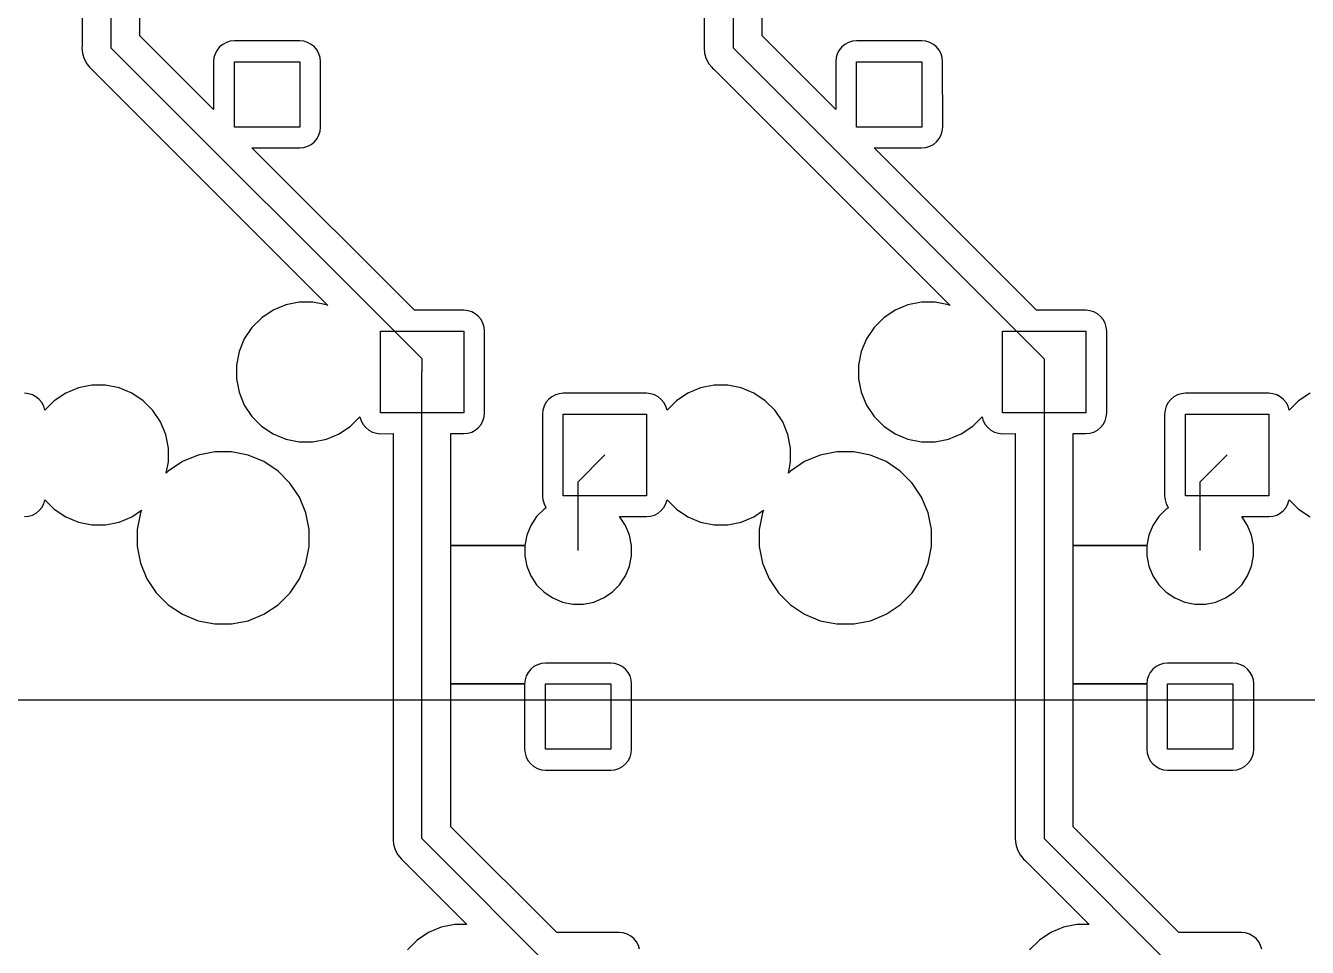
# Model space of a CAD drawing. Extents: x -29462 to 42578, y -23213 to 32194.
# Drawn here: x 14922 to 19283, y -16245 to -13109 of the extents above; entities that cross this region are included whole.
import ezdxf

# ---------------------------------------------------------------- set-up
doc = ezdxf.new("R2010")
doc.units = 0

msp = doc.modelspace()

# ---------------------------------------------------------------- linework, layer by layer
at = {"layer": 'Layer 1'}
for p, q in [((15212.6, -12170.7), (15212.6, -13184.1)), ((17329.3, -12170.7), (17329.3, -13184.1)), ((15114.4, -12380.5), (15114.4, -13179.4)), ((17231.1, -12380.5), (17231.1, -13179.4)), ((15311.072, -13143.572), (15311.1, -12760.6)), ((17427.772, -13143.572), (17427.8, -12760.6)), ((15561.6, -13394.1), (15311.072, -13143.572)), ((15605.3784, -13166.29044), (15593.13, -13172.83799)), ((15618.6711, -13162.25467), (15605.3784, -13166.29044)), ((15632.5, -13160.9), (15618.6711, -13162.25467)), ((15854.77756, -13160.90576), (15632.5, -13160.9)), ((15868.63466, -13162.26043), (15854.77756, -13160.90576)), ((15881.92736, -13166.2962), (15868.63466, -13162.26043)), ((15894.17576, -13172.84375), (15881.92736, -13166.2962)), ((17678.3, -13394.1), (17427.772, -13143.572)), ((17722.0784, -13166.29044), (17709.83, -13172.83799)), ((17735.3711, -13162.25467), (17722.0784, -13166.29044)), ((17749.2, -13160.9), (17735.3711, -13162.25467)), ((17971.37756, -13160.90576), (17749.2, -13160.9)), ((17985.23466, -13162.26043), (17971.37756, -13160.90576)), ((17998.52736, -13166.2962), (17985.23466, -13162.26043)), ((18010.77576, -13172.84375), (17998.52736, -13166.2962)), ((15114.4, -13179.4), (15113.920223, -13184.226)), ((15113.920223, -13184.226), (15115.839333, -13203.5018)), ((15115.839333, -13203.5018), (15121.455553, -13222.0438)), ((15212.6, -13184.1), (16270.93, -14242.43)), ((15567.02442, -13204.67264), (15562.98865, -13217.96534)), ((15573.57197, -13192.39594), (15567.02442, -13204.67264)), ((15582.3773, -13181.67154), (15573.57197, -13192.39594)), ((15593.13, -13172.83799), (15582.3773, -13181.67154)), ((15904.92846, -13181.6773), (15894.17576, -13172.84375)), ((15913.73379, -13192.4017), (15904.92846, -13181.6773)), ((15920.28134, -13204.6784), (15913.73379, -13192.4017)), ((15924.31711, -13217.9711), (15920.28134, -13204.6784)), ((17231.1, -13179.4), (17230.620223, -13184.226)), ((17230.620223, -13184.226), (17232.539333, -13203.5018)), ((17232.539333, -13203.5018), (17238.155553, -13222.0438)), ((17329.3, -13184.1), (18387.63, -14242.43)), ((17683.72442, -13204.67264), (17679.68865, -13217.96534)), ((17690.27197, -13192.39594), (17683.72442, -13204.67264)), ((17699.0773, -13181.67154), (17690.27197, -13192.39594)), ((17709.83, -13172.83799), (17699.0773, -13181.67154)), ((18021.52846, -13181.6773), (18010.77576, -13172.84375)), ((18030.33379, -13192.4017), (18021.52846, -13181.6773)), ((18036.88134, -13204.6784), (18030.33379, -13192.4017)), ((18040.91711, -13217.9711), (18036.88134, -13204.6784)), ((15121.455553, -13222.0438), (15130.571323, -13239.1182)), ((15130.571323, -13239.1182), (15139.799983, -13250.3506)), ((15139.799983, -13250.3506), (15139.8, -13250.4)), ((15139.8, -13250.4), (15142.87622, -13254.15355)), ((15142.87622, -13254.15355), (15146.62977, -13257.22977)), ((15561.60576, -13231.79424), (15561.6, -13394.1)), ((15562.98865, -13217.96534), (15561.60576, -13231.79424)), ((15632.5, -13454), (15632.5, -13231.8)), ((15632.5, -13231.8), (15854.8, -13231.8)), ((15854.8, -13231.8), (15854.8, -13454)), ((15925.7, -13231.8), (15924.31711, -13217.9711)), ((15925.72244, -13454.00576), (15925.7, -13231.8)), ((17238.155553, -13222.0438), (17247.271323, -13239.1182)), ((17247.271323, -13239.1182), (17256.499983, -13250.3506)), ((17256.499983, -13250.3506), (17256.5, -13250.4)), ((17256.5, -13250.4), (17259.57622, -13254.15355)), ((17259.57622, -13254.15355), (17263.32977, -13257.22977)), ((17678.30576, -13231.79424), (17678.3, -13394.1)), ((17679.68865, -13217.96534), (17678.30576, -13231.79424)), ((17749.2, -13454), (17749.2, -13231.8)), ((17749.2, -13231.8), (17971.4, -13231.8)), ((17971.4, -13231.8), (17971.4, -13454)), ((18042.3, -13231.8), (18040.91711, -13217.9711)), ((18042.32244, -13454.00576), (18042.3, -13231.8)), ((15146.62977, -13257.22977), (15950.70877, -14061.30877)), ((17263.32977, -13257.22977), (18067.40877, -14061.30877)), ((15854.8, -13454), (15632.5, -13454)), ((15920.30378, -13481.12736), (15924.33955, -13467.83466)), ((15924.33955, -13467.83466), (15925.72244, -13454.00576)), ((17971.4, -13454), (17749.2, -13454)), ((18036.90378, -13481.12736), (18040.93955, -13467.83466)), ((18040.93955, -13467.83466), (18042.32244, -13454.00576)), ((15881.9498, -13519.50956), (15894.1982, -13512.96201)), ((15894.1982, -13512.96201), (15904.9509, -13504.12846)), ((15904.9509, -13504.12846), (15913.75623, -13493.40406)), ((15913.75623, -13493.40406), (15920.30378, -13481.12736)), ((17998.5498, -13519.50956), (18010.7982, -13512.96201)), ((18010.7982, -13512.96201), (18021.5509, -13504.12846)), ((18021.5509, -13504.12846), (18030.35623, -13493.40406)), ((18030.35623, -13493.40406), (18036.90378, -13481.12736)), ((15692.453, -13524.953), (15854.8, -13524.9)), ((16245.1, -14077.6), (15692.453, -13524.953)), ((15854.8, -13524.9), (15868.6571, -13523.54533)), ((15868.6571, -13523.54533), (15881.9498, -13519.50956)), ((17809.153, -13524.953), (17971.4, -13524.9)), ((18361.8, -14077.6), (17809.153, -13524.953)), ((17971.4, -13524.9), (17985.2571, -13523.54533)), ((17985.2571, -13523.54533), (17998.5498, -13519.50956)), ((15764.3154, -14077.10867), (15725.4534, -14103.04487)), ((15807.4671, -14059.21577), (15764.3154, -14077.10867)), ((15853.3, -14050.1), (15807.4671, -14059.21577)), ((15899.99343, -14050.161), (15853.3, -14050.1)), ((15945.82633, -14059.27677), (15899.99343, -14050.161)), ((15950.70877, -14061.30877), (15945.82633, -14059.27677)), ((16412.80576, -14077.60576), (16245.1, -14077.6)), ((16426.63466, -14078.96043), (16412.80576, -14077.60576)), ((16439.92736, -14082.9962), (16426.63466, -14078.96043)), ((16452.20406, -14089.54375), (16439.92736, -14082.9962)), ((17880.9154, -14077.10867), (17842.0534, -14103.04487)), ((17924.0671, -14059.21577), (17880.9154, -14077.10867)), ((17969.9, -14050.1), (17924.0671, -14059.21577)), ((18016.69343, -14050.161), (17969.9, -14050.1)), ((18062.52633, -14059.27677), (18016.69343, -14050.161)), ((18067.40877, -14061.30877), (18062.52633, -14059.27677)), ((18529.40576, -14077.60576), (18361.8, -14077.6)), ((18543.23466, -14078.96043), (18529.40576, -14077.60576)), ((18556.52736, -14082.9962), (18543.23466, -14078.96043)), ((18568.80406, -14089.54375), (18556.52736, -14082.9962)), ((15725.4534, -14103.04487), (15692.4052, -14136.09307)), ((16462.92846, -14098.3773), (16452.20406, -14089.54375)), ((16471.76201, -14109.13), (16462.92846, -14098.3773)), ((16478.30956, -14121.3784), (16471.76201, -14109.13)), ((16482.34533, -14134.6711), (16478.30956, -14121.3784)), ((17842.0534, -14103.04487), (17809.0052, -14136.09307)), ((18579.52846, -14098.3773), (18568.80406, -14089.54375)), ((18588.36201, -14109.13), (18579.52846, -14098.3773)), ((18594.90956, -14121.3784), (18588.36201, -14109.13)), ((18598.94533, -14134.6711), (18594.90956, -14121.3784)), ((15692.4052, -14136.09307), (15666.4408, -14174.95507)), ((16129.4, -14426.2), (16129.4, -14148.5)), ((16129.4, -14148.5), (16412.8, -14148.5)), ((16412.8, -14148.5), (16412.8, -14426.2)), ((16483.7, -14148.5), (16482.34533, -14134.6711)), ((16483.69424, -14426.20576), (16483.7, -14148.5)), ((17809.0052, -14136.09307), (17783.0408, -14174.95507)), ((18246.1, -14426.2), (18246.1, -14148.5)), ((18246.1, -14148.5), (18529.4, -14148.5)), ((18529.4, -14148.5), (18529.4, -14426.2)), ((18600.3, -14148.5), (18598.94533, -14134.6711)), ((18600.29424, -14426.20576), (18600.3, -14148.5)), ((15666.4408, -14174.95507), (15648.5761, -14218.13507)), ((17783.0408, -14174.95507), (17765.1761, -14218.13507)), ((15648.5761, -14218.13507), (15639.46033, -14263.96797)), ((16270.9, -14242.5), (16270.9, -14287.3)), ((17765.1761, -14218.13507), (17756.06033, -14263.96797)), ((18387.6, -14242.5), (18387.6, -14287.3)), ((15639.46033, -14263.96797), (15639.4, -14310.7)), ((16270.9, -15874.8), (16270.9, -14287.3)), ((17756.06033, -14263.96797), (17756.1, -14310.7)), ((18387.6, -14287.3), (18387.6, -15874.8)), ((15101.8671, -14341.51577), (15058.7154, -14359.40867)), ((15147.7, -14332.4), (15101.8671, -14341.51577)), ((15194.43213, -14332.33203), (15147.7, -14332.4)), ((15240.26503, -14341.4478), (15194.43213, -14332.33203)), ((15283.44503, -14359.3407), (15240.26503, -14341.4478)), ((15639.4, -14310.7), (15648.51577, -14356.5329)), ((17218.5671, -14341.51577), (17175.4154, -14359.40867)), ((17264.4, -14332.4), (17218.5671, -14341.51577)), ((17311.13213, -14332.33203), (17264.4, -14332.4)), ((17356.96503, -14341.4478), (17311.13213, -14332.33203)), ((17400.14503, -14359.3407), (17356.96503, -14341.4478)), ((17756.1, -14310.7), (17765.21577, -14356.5329)), ((14932.110506, -14361.186645), (14918.281606, -14359.831975)), ((14945.431406, -14365.222415), (14932.110506, -14361.186645)), ((14957.679806, -14371.769965), (14945.431406, -14365.222415)), ((14968.432506, -14380.603515), (14957.679806, -14371.769965)), ((14977.237836, -14391.356215), (14968.432506, -14380.603515)), ((15019.8534, -14385.34487), (14987.8776, -14417.34887)), ((15058.7154, -14359.40867), (15019.8534, -14385.34487)), ((15322.27873, -14385.2769), (15283.44503, -14359.3407)), ((15355.32693, -14418.3251), (15322.27873, -14385.2769)), ((15648.51577, -14356.5329), (15666.38047, -14399.7129)), ((16701.5773, -14380.57154), (16692.74375, -14391.32424)), ((16712.3017, -14371.73799), (16701.5773, -14380.57154)), ((16724.5784, -14365.19044), (16712.3017, -14371.73799)), ((16737.8711, -14361.15467), (16724.5784, -14365.19044)), ((16751.7, -14359.8), (16737.8711, -14361.15467)), ((17034.981606, -14359.831975), (16751.7, -14359.8)), ((17048.810506, -14361.186645), (17034.981606, -14359.831975)), ((17062.131406, -14365.222415), (17048.810506, -14361.186645)), ((17074.379806, -14371.769965), (17062.131406, -14365.222415)), ((17085.132506, -14380.603515), (17074.379806, -14371.769965)), ((17093.937836, -14391.356215), (17085.132506, -14380.603515)), ((17136.5534, -14385.34487), (17104.5776, -14417.34887)), ((17175.4154, -14359.40867), (17136.5534, -14385.34487)), ((17438.97873, -14385.2769), (17400.14503, -14359.3407)), ((17472.02693, -14418.3251), (17438.97873, -14385.2769)), ((17765.21577, -14356.5329), (17783.08047, -14399.7129)), ((18818.1773, -14380.57154), (18809.34375, -14391.32424)), ((18828.9017, -14371.73799), (18818.1773, -14380.57154)), ((18841.1784, -14365.19044), (18828.9017, -14371.73799)), ((18854.4711, -14361.15467), (18841.1784, -14365.19044)), ((18868.3, -14359.8), (18854.4711, -14361.15467)), ((19151.681606, -14359.831975), (18868.3, -14359.8)), ((19165.510506, -14361.186645), (19151.681606, -14359.831975)), ((19178.831406, -14365.222415), (19165.510506, -14361.186645)), ((19191.079806, -14371.769965), (19178.831406, -14365.222415)), ((19201.832506, -14380.603515), (19191.079806, -14371.769965)), ((19210.637836, -14391.356215), (19201.832506, -14380.603515)), ((19253.2534, -14385.34487), (19221.2776, -14417.34887)), ((19292.1154, -14359.40867), (19253.2534, -14385.34487)), ((14983.785386, -14403.604615), (14977.237836, -14391.356215)), ((14987.821156, -14416.897315), (14983.785386, -14403.604615)), ((14987.8776, -14417.34887), (14987.821156, -14416.897315)), ((15381.29133, -14457.1871), (15355.32693, -14418.3251)), ((15666.38047, -14399.7129), (15692.34487, -14438.5749)), ((16412.8, -14426.2), (16129.4, -14426.2)), ((16482.33957, -14440.03466), (16483.69424, -14426.20576)), ((16680.80576, -14430.69424), (16680.8, -14708.5)), ((16682.16043, -14416.86534), (16680.80576, -14430.69424)), ((16686.1962, -14403.57264), (16682.16043, -14416.86534)), ((16692.74375, -14391.32424), (16686.1962, -14403.57264)), ((16751.7, -14708.5), (16751.7, -14430.7)), ((16751.7, -14430.7), (17035, -14430.7)), ((17035, -14430.7), (17035, -14708.5)), ((17100.485386, -14403.604615), (17093.937836, -14391.356215)), ((17104.521156, -14416.897315), (17100.485386, -14403.604615)), ((17104.5776, -14417.34887), (17104.521156, -14416.897315)), ((17497.99133, -14457.1871), (17472.02693, -14418.3251)), ((17783.08047, -14399.7129), (17809.04487, -14438.5749)), ((18529.4, -14426.2), (18246.1, -14426.2)), ((18598.93957, -14440.03466), (18600.29424, -14426.20576)), ((18797.40576, -14430.69424), (18797.4, -14708.5)), ((18798.76043, -14416.86534), (18797.40576, -14430.69424)), ((18802.7962, -14403.57264), (18798.76043, -14416.86534)), ((18809.34375, -14391.32424), (18802.7962, -14403.57264)), ((18868.3, -14708.5), (18868.3, -14430.7)), ((18868.3, -14430.7), (19151.6, -14430.7)), ((19151.6, -14430.7), (19151.6, -14708.5)), ((19217.185386, -14403.604615), (19210.637836, -14391.356215)), ((19221.221156, -14416.897315), (19217.185386, -14403.604615)), ((19221.2776, -14417.34887), (19221.221156, -14416.897315)), ((15399.18423, -14500.3671), (15381.29133, -14457.1871)), ((15692.34487, -14438.5749), (15725.39307, -14471.5949)), ((15725.39307, -14471.5949), (15764.25507, -14497.5593)), ((15989.0129, -14497.59133), (16027.8466, -14471.62693)), ((16027.8466, -14471.62693), (16059.8224, -14439.65113)), ((16059.8224, -14439.65113), (16059.878844, -14440.102685)), ((16059.878844, -14440.102685), (16063.914614, -14453.395385)), ((16063.914614, -14453.395385), (16070.462164, -14465.643785)), ((16070.462164, -14465.643785), (16079.267494, -14476.396485)), ((16079.267494, -14476.396485), (16090.020194, -14485.201815)), ((16452.1983, -14485.13379), (16462.9227, -14476.32846)), ((16462.9227, -14476.32846), (16471.75625, -14465.57576)), ((16471.75625, -14465.57576), (16478.3038, -14453.32736)), ((16478.3038, -14453.32736), (16482.33957, -14440.03466)), ((17515.88423, -14500.3671), (17497.99133, -14457.1871)), ((17809.04487, -14438.5749), (17842.09307, -14471.5949)), ((17842.09307, -14471.5949), (17880.95507, -14497.5593)), ((18105.7129, -14497.59133), (18144.5466, -14471.62693)), ((18144.5466, -14471.62693), (18176.5224, -14439.65113)), ((18176.5224, -14439.65113), (18176.578844, -14440.102685)), ((18176.578844, -14440.102685), (18180.614614, -14453.395385)), ((18180.614614, -14453.395385), (18187.162164, -14465.643785)), ((18187.162164, -14465.643785), (18195.967494, -14476.396485)), ((18195.967494, -14476.396485), (18206.720194, -14485.201815)), ((18568.7983, -14485.13379), (18579.5227, -14476.32846)), ((18579.5227, -14476.32846), (18588.35625, -14465.57576)), ((18588.35625, -14465.57576), (18594.9038, -14453.32736)), ((18594.9038, -14453.32736), (18598.93957, -14440.03466)), ((15408.3, -14546.2), (15399.18423, -14500.3671)), ((15764.25507, -14497.5593), (15807.40677, -14515.4522)), ((15807.40677, -14515.4522), (15853.23967, -14524.56797)), ((15900, -14524.6), (15945.8329, -14515.48423)), ((15945.8329, -14515.48423), (15989.0129, -14497.59133)), ((16090.020194, -14485.201815), (16102.268594, -14491.777585)), ((16102.268594, -14491.777585), (16115.589494, -14495.813355)), ((16115.589494, -14495.813355), (16129.418394, -14497.168025)), ((16129.418394, -14497.168025), (16172.8, -14497.1)), ((16172.8, -14497.1), (16172.8, -15870)), ((16369.4, -14877.2), (16369.4, -14497.1)), ((16369.4, -14497.1), (16412.8, -14497.1)), ((16412.8, -14497.1), (16426.6289, -14495.74533)), ((16426.6289, -14495.74533), (16439.9216, -14491.70956)), ((16439.9216, -14491.70956), (16452.1983, -14485.13379)), ((17525, -14546.2), (17515.88423, -14500.3671)), ((17880.95507, -14497.5593), (17924.10677, -14515.4522)), ((17924.10677, -14515.4522), (17969.93967, -14524.56797)), ((18016.7, -14524.6), (18062.5329, -14515.48423)), ((18062.5329, -14515.48423), (18105.7129, -14497.59133)), ((18206.720194, -14485.201815), (18218.968594, -14491.777585)), ((18218.968594, -14491.777585), (18232.289494, -14495.813355)), ((18232.289494, -14495.813355), (18246.118394, -14497.168025)), ((18246.118394, -14497.168025), (18289.4, -14497.1)), ((18289.4, -14497.1), (18289.4, -15870)), ((18486.1, -14877.2), (18486.1, -14497.1)), ((18486.1, -14497.1), (18529.4, -14497.1)), ((18529.4, -14497.1), (18543.2289, -14495.74533)), ((18543.2289, -14495.74533), (18556.5216, -14491.70956)), ((18556.5216, -14491.70956), (18568.7983, -14485.13379)), ((15408.34592, -14592.92314), (15408.3, -14546.2)), ((15565.6, -14559), (15509.0427, -14570.2607)), ((15623.2659, -14559.0377), (15565.6, -14559)), ((15679.8232, -14570.2984), (15623.2659, -14559.0377)), ((15853.23967, -14524.56797), (15900, -14524.6)), ((17525.04592, -14592.92314), (17525, -14546.2)), ((17682.3, -14559), (17625.7427, -14570.2607)), ((17739.9659, -14559.0377), (17682.3, -14559)), ((17796.5232, -14570.2984), (17739.9659, -14559.0377)), ((17969.93967, -14524.56797), (18016.7, -14524.6)), ((15400.66948, -14631.53114), (15408.34592, -14592.92314)), ((15455.7592, -14592.3305), (15407.8097, -14624.3627)), ((15509.0427, -14570.2607), (15455.7592, -14592.3305)), ((15733.1067, -14592.3682), (15679.8232, -14570.2984)), ((15781.0562, -14624.4004), (15733.1067, -14592.3682)), ((16801.8, -14660.7), (16893.2399, -14569.5423)), ((17517.36948, -14631.53114), (17525.04592, -14592.92314)), ((17572.4592, -14592.3305), (17524.5097, -14624.3627)), ((17625.7427, -14570.2607), (17572.4592, -14592.3305)), ((17849.8067, -14592.3682), (17796.5232, -14570.2984)), ((17897.7562, -14624.4004), (17849.8067, -14592.3682)), ((18918.5, -14660.7), (19009.9399, -14569.5423)), ((15407.8097, -14624.3627), (15400.66948, -14631.53114)), ((15821.8373, -14665.1815), (15781.0562, -14624.4004)), ((17524.5097, -14624.3627), (17517.36948, -14631.53114)), ((17938.5373, -14665.1815), (17897.7562, -14624.4004)), ((15853.8695, -14713.1592), (15821.8373, -14665.1815)), ((16801.8, -14895), (16801.8, -14660.7)), ((17970.5695, -14713.1592), (17938.5373, -14665.1815)), ((18918.5, -14895), (18918.5, -14660.7)), ((14977.25623, -14747.87576), (14983.80378, -14735.62736)), ((14983.80378, -14735.62736), (14987.83955, -14722.33466)), ((14987.83955, -14722.33466), (14987.895994, -14721.883105)), ((14987.895994, -14721.883105), (15019.871794, -14753.858905)), ((15875.9393, -14766.4145), (15853.8695, -14713.1592)), ((16680.8, -14708.5), (16682.15467, -14722.3289)), ((16682.15467, -14722.3289), (16686.19044, -14735.6216)), ((16686.19044, -14735.6216), (16692.73799, -14747.87)), ((17035, -14708.5), (16751.7, -14708.5)), ((17093.95623, -14747.87576), (17100.50378, -14735.62736)), ((17100.50378, -14735.62736), (17104.53955, -14722.33466)), ((17104.53955, -14722.33466), (17104.595994, -14721.883105)), ((17104.595994, -14721.883105), (17136.571794, -14753.858905)), ((17992.6393, -14766.4145), (17970.5695, -14713.1592)), ((18797.4, -14708.5), (18798.75467, -14722.3289)), ((18798.75467, -14722.3289), (18802.79044, -14735.6216)), ((18802.79044, -14735.6216), (18809.33799, -14747.87)), ((19151.6, -14708.5), (18868.3, -14708.5)), ((19210.55623, -14747.87576), (19217.10378, -14735.62736)), ((19217.10378, -14735.62736), (19221.13955, -14722.33466)), ((19221.13955, -14722.33466), (19221.195994, -14721.883105)), ((19221.195994, -14721.883105), (19253.171794, -14753.858905)), ((14918.3, -14779.4), (14932.1289, -14778.04533)), ((14932.1289, -14778.04533), (14945.4498, -14774.00956)), ((14945.4498, -14774.00956), (14957.6982, -14767.43379)), ((14957.6982, -14767.43379), (14968.4509, -14758.62846)), ((14968.4509, -14758.62846), (14977.25623, -14747.87576)), ((15019.871794, -14753.858905), (15058.733794, -14779.823305)), ((15058.733794, -14779.823305), (15101.885494, -14797.716205)), ((15240.3329, -14797.68423), (15283.5129, -14779.79133)), ((15283.5129, -14779.79133), (15316.5329, -14757.72153)), ((15312.94868, -14766.38575), (15301.68798, -14822.97125)), ((15316.5329, -14757.72153), (15312.94868, -14766.38575)), ((15887.2, -14823), (15875.9393, -14766.4145)), ((16660.931565, -14779.36596), (16641.034865, -14809.11216)), ((16686.218665, -14754.05066), (16660.931565, -14779.36596)), ((16693.697545, -14749.05533), (16686.218665, -14754.05066)), ((16692.73799, -14747.87), (16693.697545, -14749.05533)), ((16962.94132, -14809.0434), (16943.07292, -14779.3254)), ((16943.07292, -14779.3254), (17035, -14779.4)), ((17035, -14779.4), (17048.8289, -14778.04533)), ((17048.8289, -14778.04533), (17062.1498, -14774.00956)), ((17062.1498, -14774.00956), (17074.3982, -14767.43379)), ((17074.3982, -14767.43379), (17085.1509, -14758.62846)), ((17085.1509, -14758.62846), (17093.95623, -14747.87576)), ((17136.571794, -14753.858905), (17175.433794, -14779.823305)), ((17175.433794, -14779.823305), (17218.585494, -14797.716205)), ((17356.9329, -14797.68423), (17400.1129, -14779.79133)), ((17400.1129, -14779.79133), (17433.1329, -14757.72153)), ((17429.54868, -14766.38575), (17418.28798, -14822.97125)), ((17433.1329, -14757.72153), (17429.54868, -14766.38575)), ((18003.9, -14823), (17992.6393, -14766.4145)), ((18777.531565, -14779.36596), (18757.634865, -14809.11216)), ((18802.818665, -14754.05066), (18777.531565, -14779.36596)), ((18810.297545, -14749.05533), (18802.818665, -14754.05066)), ((18809.33799, -14747.87), (18810.297545, -14749.05533)), ((19079.64132, -14809.0434), (19059.77292, -14779.3254)), ((19059.77292, -14779.3254), (19151.6, -14779.4)), ((19151.6, -14779.4), (19165.4289, -14778.04533)), ((19165.4289, -14778.04533), (19178.7498, -14774.00956)), ((19178.7498, -14774.00956), (19190.9982, -14767.43379)), ((19190.9982, -14767.43379), (19201.7509, -14758.62846)), ((19201.7509, -14758.62846), (19210.55623, -14747.87576)), ((19253.171794, -14753.858905), (19292.033794, -14779.823305)), ((15101.885494, -14797.716205), (15147.718394, -14806.831975)), ((15147.718394, -14806.831975), (15194.5, -14806.8)), ((15194.5, -14806.8), (15240.3329, -14797.68423)), ((15301.68798, -14822.97125), (15301.7, -14880.6)), ((15887.2341, -14880.666), (15887.2, -14823)), ((16641.034865, -14809.11216), (16627.347065, -14842.16036)), ((16976.62912, -14842.0916), (16962.94132, -14809.0434)), ((17218.585494, -14797.716205), (17264.418394, -14806.831975)), ((17264.418394, -14806.831975), (17311.1, -14806.8)), ((17311.1, -14806.8), (17356.9329, -14797.68423)), ((17418.28798, -14822.97125), (17418.3, -14880.6)), ((18003.8341, -14880.666), (18003.9, -14823)), ((18757.634865, -14809.11216), (18743.947065, -14842.16036)), ((19093.32912, -14842.0916), (19079.64132, -14809.0434)), ((16627.347065, -14842.16036), (16620.347955, -14877.26876)), ((16983.6, -14877.2), (16976.62912, -14842.0916)), ((18743.947065, -14842.16036), (18736.947955, -14877.26876)), ((19100.3, -14877.2), (19093.32912, -14842.0916)), ((15301.7, -14880.6), (15312.9607, -14937.1573)), ((15875.9734, -14937.2233), (15887.2341, -14880.666)), ((16369.4, -15348.5), (16369.4, -14877.2)), ((16369.4, -14877.2), (16620.3, -14877.2)), ((16620.347955, -14877.26876), (16369.4, -14877.2)), ((16620.3, -14877.2), (16620.3, -14913)), ((16620.3, -14913), (16627.29911, -14948.1084)), ((16976.7026, -14948.13502), (16983.67348, -14913.02662)), ((16983.67348, -14913.02662), (16983.6, -14877.2)), ((17418.3, -14880.6), (17429.5607, -14937.1573)), ((17992.5734, -14937.2233), (18003.8341, -14880.666)), ((18486.1, -15348.5), (18486.1, -14877.2)), ((18486.1, -14877.2), (18737, -14877.2)), ((18736.947955, -14877.26876), (18486.1, -14877.2)), ((18737, -14877.2), (18737, -14913)), ((18737, -14913), (18743.99911, -14948.1084)), ((19093.3026, -14948.13502), (19100.27348, -14913.02662)), ((19100.27348, -14913.02662), (19100.3, -14877.2)), ((15312.9607, -14937.1573), (15335.0305, -14990.4408)), ((15853.9036, -14990.5068), (15875.9734, -14937.2233)), ((16627.29911, -14948.1084), (16640.98691, -14981.1566)), ((16963.0148, -14981.18322), (16976.7026, -14948.13502)), ((17429.5607, -14937.1573), (17451.6305, -14990.4408)), ((17970.5036, -14990.5068), (17992.5734, -14937.2233)), ((18743.99911, -14948.1084), (18757.68691, -14981.1566)), ((19079.6148, -14981.18322), (19093.3026, -14948.13502)), ((15335.0305, -14990.4408), (15367.0627, -15038.4185)), ((15821.8714, -15038.4845), (15853.9036, -14990.5068)), ((16640.98691, -14981.1566), (16660.88361, -15010.9028)), ((16943.1181, -15010.92942), (16963.0148, -14981.18322)), ((17451.6305, -14990.4408), (17483.6627, -15038.4185)), ((17938.4714, -15038.4845), (17970.5036, -14990.5068)), ((18757.68691, -14981.1566), (18777.58361, -15010.9028)), ((19059.7181, -15010.92942), (19079.6148, -14981.18322)), ((15367.0627, -15038.4185), (15407.8438, -15079.1714)), ((15781.0903, -15079.2374), (15821.8714, -15038.4845)), ((16660.88361, -15010.9028), (16686.17071, -15036.2181)), ((16686.17071, -15036.2181), (16715.91691, -15056.0865)), ((16888.0848, -15056.11312), (16917.831, -15036.24472)), ((16917.831, -15036.24472), (16943.1181, -15010.92942)), ((17483.6627, -15038.4185), (17524.4438, -15079.1714)), ((17897.6903, -15079.2374), (17938.4714, -15038.4845)), ((18777.58361, -15010.9028), (18802.87071, -15036.2181)), ((18802.87071, -15036.2181), (18832.61691, -15056.0865)), ((19004.6848, -15056.11312), (19034.431, -15036.24472)), ((19034.431, -15036.24472), (19059.7181, -15010.92942)), ((15407.8438, -15079.1714), (15455.7933, -15111.2318)), ((15733.1408, -15111.2978), (15781.0903, -15079.2374)), ((16715.91691, -15056.0865), (16748.99331, -15069.8025)), ((16748.99331, -15069.8025), (16784.07351, -15076.77338)), ((16784.07351, -15076.77338), (16819.9, -15076.8)), ((16819.9, -15076.8), (16855.0084, -15069.82912)), ((16855.0084, -15069.82912), (16888.0848, -15056.11312)), ((17524.4438, -15079.1714), (17572.3933, -15111.2318)), ((17849.7408, -15111.2978), (17897.6903, -15079.2374)), ((18832.61691, -15056.0865), (18865.69331, -15069.8025)), ((18865.69331, -15069.8025), (18900.77351, -15076.77338)), ((18900.77351, -15076.77338), (18936.5, -15076.8)), ((18936.5, -15076.8), (18971.6084, -15069.82912)), ((18971.6084, -15069.82912), (19004.6848, -15056.11312)), ((15455.7933, -15111.2318), (15509.0768, -15133.3016)), ((15679.8573, -15133.3676), (15733.1408, -15111.2978)), ((17572.3933, -15111.2318), (17625.6768, -15133.3016)), ((17796.4573, -15133.3676), (17849.7408, -15111.2978)), ((15509.0768, -15133.3016), (15565.6341, -15144.534)), ((15565.6341, -15144.534), (15623.3, -15144.6)), ((15623.3, -15144.6), (15679.8573, -15133.3676)), ((17625.6768, -15133.3016), (17682.2341, -15144.534)), ((17682.2341, -15144.534), (17739.9, -15144.6)), ((17739.9, -15144.6), (17796.4573, -15133.3676)), ((16640.7773, -15298.37154), (16631.97197, -15309.09594)), ((16651.53, -15289.53799), (16640.7773, -15298.37154)), ((16663.7784, -15282.99044), (16651.53, -15289.53799)), ((16677.0711, -15278.95467), (16663.7784, -15282.99044)), ((16690.9, -15277.6), (16677.0711, -15278.95467)), ((16913.07756, -15277.60576), (16690.9, -15277.6)), ((16926.93466, -15278.96043), (16913.07756, -15277.60576)), ((16940.22736, -15282.9962), (16926.93466, -15278.96043)), ((16952.47576, -15289.54375), (16940.22736, -15282.9962)), ((16963.22846, -15298.3773), (16952.47576, -15289.54375)), ((16972.03379, -15309.1017), (16963.22846, -15298.3773)), ((18757.3773, -15298.37154), (18748.57197, -15309.09594)), ((18768.13, -15289.53799), (18757.3773, -15298.37154)), ((18780.3784, -15282.99044), (18768.13, -15289.53799)), ((18793.6711, -15278.95467), (18780.3784, -15282.99044)), ((18807.5, -15277.6), (18793.6711, -15278.95467)), ((19029.77756, -15277.60576), (18807.5, -15277.6)), ((19043.63466, -15278.96043), (19029.77756, -15277.60576)), ((19056.92736, -15282.9962), (19043.63466, -15278.96043)), ((19069.17576, -15289.54375), (19056.92736, -15282.9962)), ((19079.92846, -15298.3773), (19069.17576, -15289.54375)), ((19088.73379, -15309.1017), (19079.92846, -15298.3773)), ((16620.00576, -15348.49424), (16369.4, -15348.5)), ((16369.485, -15834.085), (16369.4, -15348.5)), ((16369.4, -15348.5), (16620, -15348.5)), ((16620, -15348.5), (16620, -15570.7)), ((16621.38865, -15334.66534), (16620.00576, -15348.49424)), ((16625.42442, -15321.37264), (16621.38865, -15334.66534)), ((16631.97197, -15309.09594), (16625.42442, -15321.37264)), ((16690.9, -15570.7), (16690.9, -15348.5)), ((16690.9, -15348.5), (16913.1, -15348.5)), ((16913.1, -15348.5), (16913.1, -15570.7)), ((16978.58134, -15321.3784), (16972.03379, -15309.1017)), ((16982.61711, -15334.6711), (16978.58134, -15321.3784)), ((16984, -15348.5), (16982.61711, -15334.6711)), ((16984.02244, -15570.70576), (16984, -15348.5)), ((18486.085, -15834.085), (18486.1, -15348.5)), ((18736.60576, -15348.49424), (18486.1, -15348.5)), ((18486.1, -15348.5), (18736.6, -15348.5)), ((18736.6, -15348.5), (18736.6, -15570.7)), ((18737.98865, -15334.66534), (18736.60576, -15348.49424)), ((18742.02442, -15321.37264), (18737.98865, -15334.66534)), ((18748.57197, -15309.09594), (18742.02442, -15321.37264)), ((18807.5, -15570.7), (18807.5, -15348.5)), ((18807.5, -15348.5), (19029.7, -15348.5)), ((19029.7, -15348.5), (19029.7, -15570.7)), ((19095.28134, -15321.3784), (19088.73379, -15309.1017)), ((19099.31711, -15334.6711), (19095.28134, -15321.3784)), ((19100.7, -15348.5), (19099.31711, -15334.6711)), ((19100.62244, -15570.70576), (19100.7, -15348.5)), ((4404.28, -15402.5), (42577.9, -15402.5)), ((16620, -15570.7), (16621.38289, -15584.5289)), ((16621.38289, -15584.5289), (16625.41866, -15597.8216)), ((16625.41866, -15597.8216), (16631.96621, -15610.0983)), ((16631.96621, -15610.0983), (16640.77154, -15620.8227)), ((16913.1, -15570.7), (16690.9, -15570.7)), ((16963.2509, -15620.82846), (16972.05623, -15610.10406)), ((16972.05623, -15610.10406), (16978.60378, -15597.82736)), ((16978.60378, -15597.82736), (16982.63955, -15584.53466)), ((16982.63955, -15584.53466), (16984.02244, -15570.70576)), ((18736.6, -15570.7), (18737.98289, -15584.5289)), ((18737.98289, -15584.5289), (18742.01866, -15597.8216)), ((18742.01866, -15597.8216), (18748.56621, -15610.0983)), ((18748.56621, -15610.0983), (18757.37154, -15620.8227)), ((19029.7, -15570.7), (18807.5, -15570.7)), ((19079.8509, -15620.82846), (19088.65623, -15610.10406)), ((19088.65623, -15610.10406), (19095.20378, -15597.82736)), ((19095.20378, -15597.82736), (19099.23955, -15584.53466)), ((19099.23955, -15584.53466), (19100.62244, -15570.70576)), ((16640.77154, -15620.8227), (16651.52424, -15629.65625)), ((16651.52424, -15629.65625), (16663.77264, -15636.2038)), ((16663.77264, -15636.2038), (16677.06534, -15640.23957)), ((16677.06534, -15640.23957), (16690.89424, -15641.59424)), ((16690.89424, -15641.59424), (16913.1, -15641.6)), ((16913.1, -15641.6), (16926.9571, -15640.24533)), ((16926.9571, -15640.24533), (16940.2498, -15636.20956)), ((16940.2498, -15636.20956), (16952.4982, -15629.66201)), ((16952.4982, -15629.66201), (16963.2509, -15620.82846)), ((18757.37154, -15620.8227), (18768.12424, -15629.65625)), ((18768.12424, -15629.65625), (18780.37264, -15636.2038)), ((18780.37264, -15636.2038), (18793.66534, -15640.23957)), ((18793.66534, -15640.23957), (18807.49424, -15641.59424)), ((18807.49424, -15641.59424), (19029.7, -15641.6)), ((19029.7, -15641.6), (19043.5571, -15640.24533)), ((19043.5571, -15640.24533), (19056.8498, -15636.20956)), ((19056.8498, -15636.20956), (19069.0982, -15629.66201)), ((19069.0982, -15629.66201), (19079.8509, -15620.82846)), ((16172.8, -15870), (16172.320223, -15874.826)), ((16729.6, -16194.2), (16369.485, -15834.085)), ((18289.4, -15870), (18288.920223, -15874.826)), ((18846.2, -16194.2), (18486.085, -15834.085)), ((16172.320223, -15874.826), (16172.8, -15879.68022)), ((16172.8, -15879.68022), (16172.8, -15879.7)), ((16172.8, -15879.7), (16174.23933, -15894.1215)), ((16174.23933, -15894.1215), (16179.85555, -15912.6635)), ((16179.85555, -15912.6635), (16188.97132, -15929.7662)), ((16800.1, -16404), (16270.9, -15874.8)), ((18288.920223, -15874.826), (18290.839333, -15894.13)), ((18290.839333, -15894.13), (18296.455553, -15912.6438)), ((18296.455553, -15912.6438), (18305.571323, -15929.7465)), ((18387.6, -15874.8), (18916.766, -16403.966)), ((16188.97132, -15929.7662), (16201.27622, -15944.724)), ((16201.27622, -15944.724), (16205.02977, -15947.80022)), ((16205.02977, -15947.80022), (16424.00577, -16166.80422)), ((18305.571323, -15929.7465), (18314.799983, -15940.9507)), ((18314.799983, -15940.9507), (18314.8, -15941)), ((18314.8, -15941), (18317.87622, -15944.75355)), ((18317.87622, -15944.75355), (18321.62977, -15947.82977)), ((18321.62977, -15947.82977), (18540.60577, -16166.83377)), ((16336.6671, -16175.91577), (16293.5154, -16193.80867)), ((16382.5, -16166.8), (16336.6671, -16175.91577)), ((16424.00577, -16166.80422), (16382.5, -16166.8)), ((18453.2671, -16175.91577), (18410.1154, -16193.80867)), ((18499.1, -16166.8), (18453.2671, -16175.91577)), ((18540.60577, -16166.83377), (18499.1, -16166.8)), ((16254.6534, -16219.74487), (16221.6052, -16252.79307)), ((16293.5154, -16193.80867), (16254.6534, -16219.74487)), ((16941.90576, -16194.20576), (16729.6, -16194.2)), ((16955.73466, -16195.56043), (16941.90576, -16194.20576)), ((16969.02736, -16199.5962), (16955.73466, -16195.56043)), ((16981.30406, -16206.14375), (16969.02736, -16199.5962)), ((16992.02846, -16214.9773), (16981.30406, -16206.14375)), ((17000.86201, -16225.73), (16992.02846, -16214.9773)), ((18371.2534, -16219.74487), (18338.2052, -16252.79307)), ((18410.1154, -16193.80867), (18371.2534, -16219.74487)), ((19058.60576, -16194.20576), (18846.2, -16194.2)), ((19072.43466, -16195.56043), (19058.60576, -16194.20576)), ((19085.72736, -16199.5962), (19072.43466, -16195.56043)), ((19098.00406, -16206.14375), (19085.72736, -16199.5962)), ((19108.72846, -16214.9773), (19098.00406, -16206.14375)), ((19117.56201, -16225.73), (19108.72846, -16214.9773)), ((17007.40956, -16237.9784), (17000.86201, -16225.73)), ((17011.44533, -16251.2711), (17007.40956, -16237.9784)), ((19124.10956, -16237.9784), (19117.56201, -16225.73)), ((19128.14533, -16251.2711), (19124.10956, -16237.9784))]:
    msp.add_line(p, q, dxfattribs=at)

doc.saveas('drawing.dxf')
